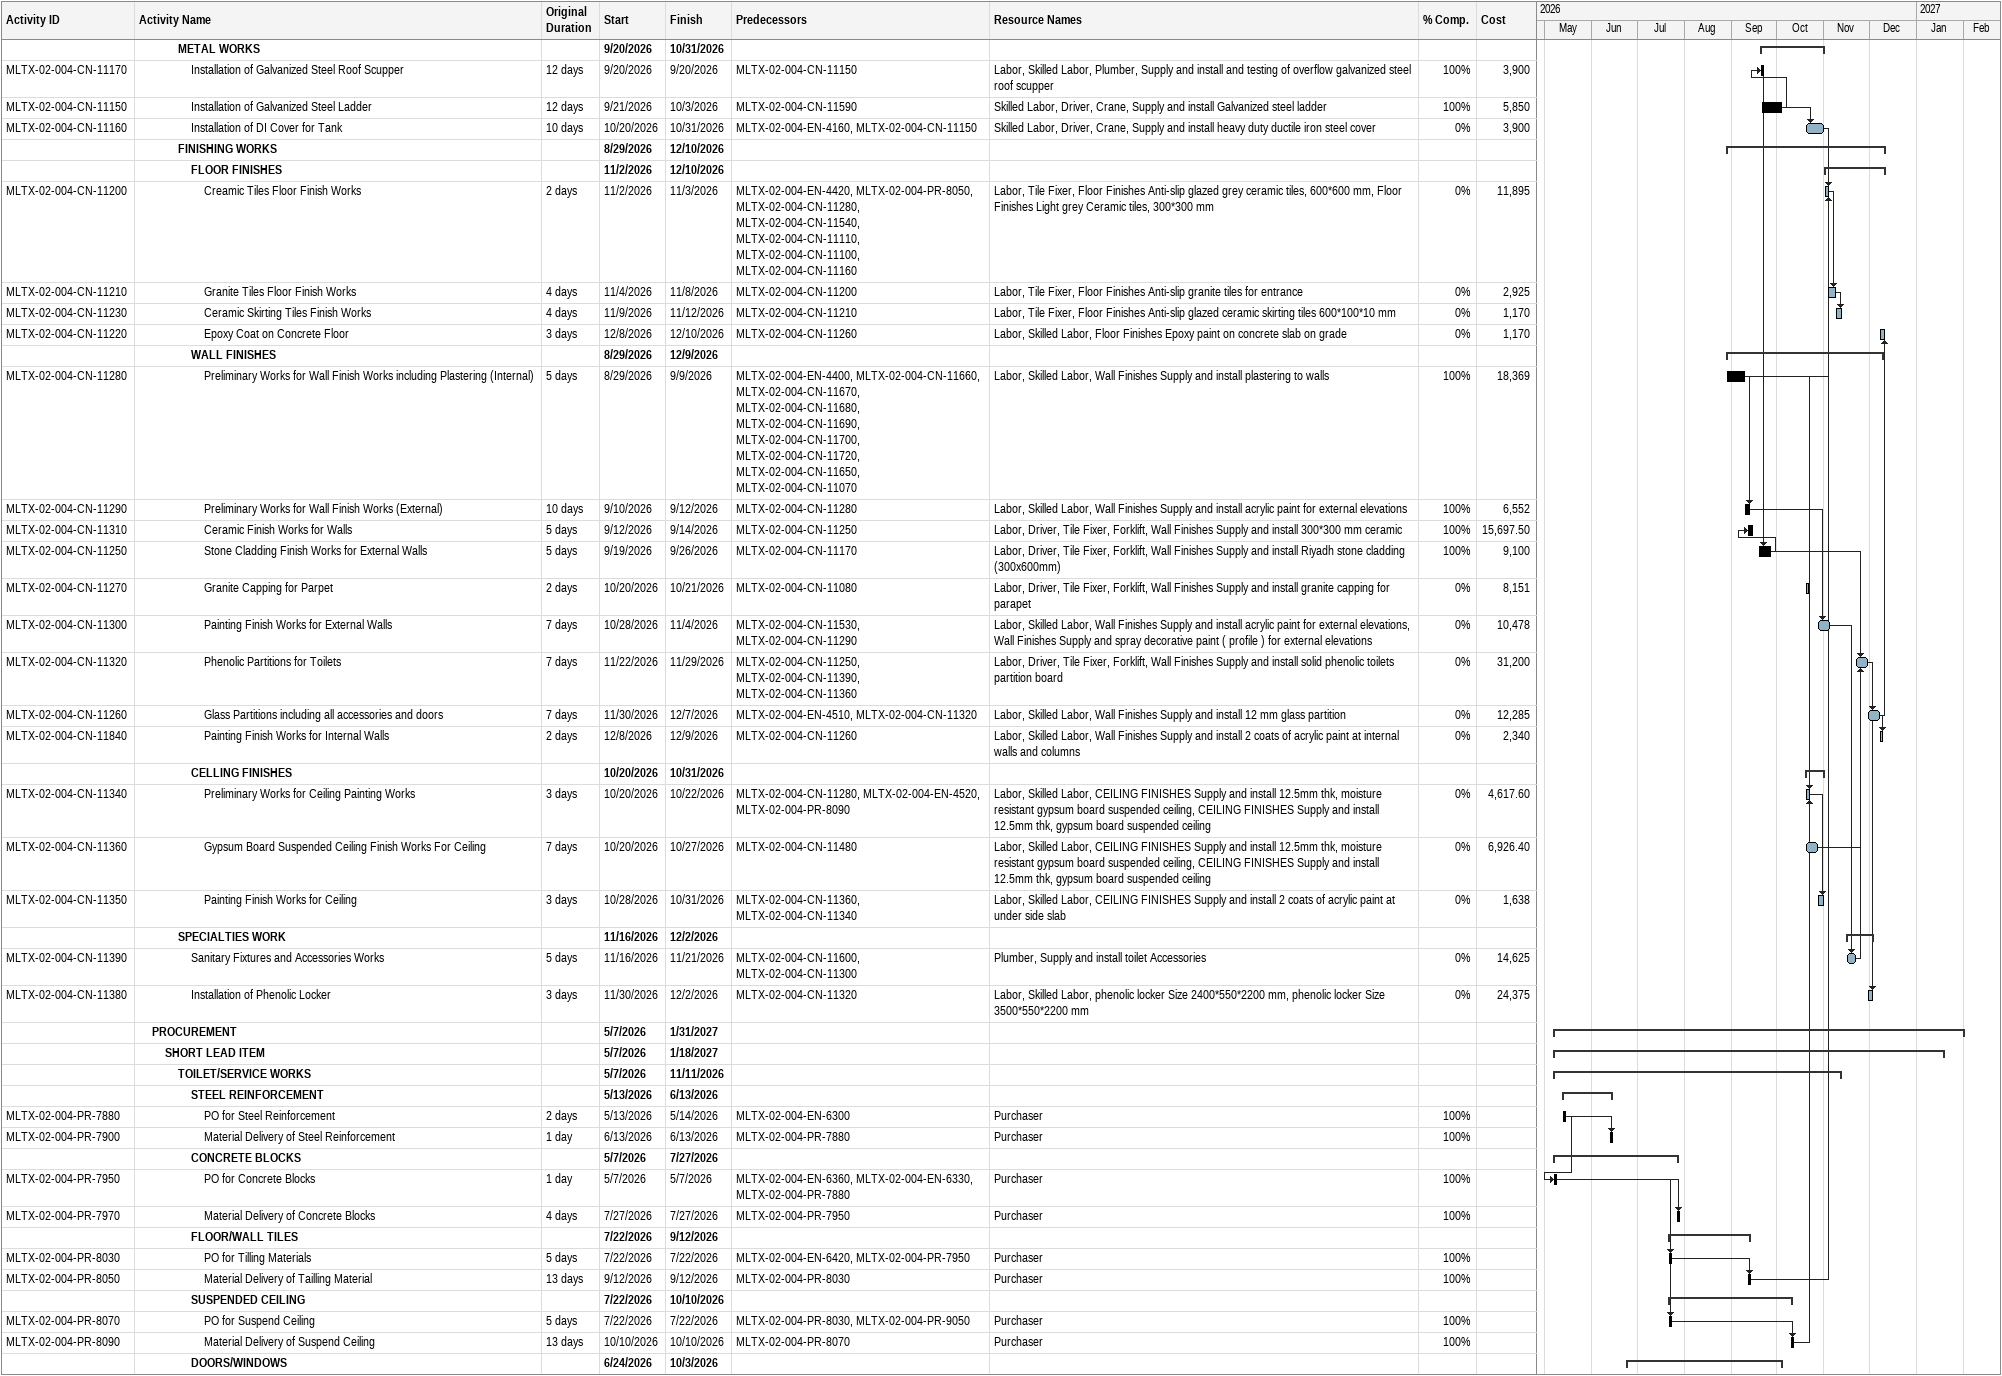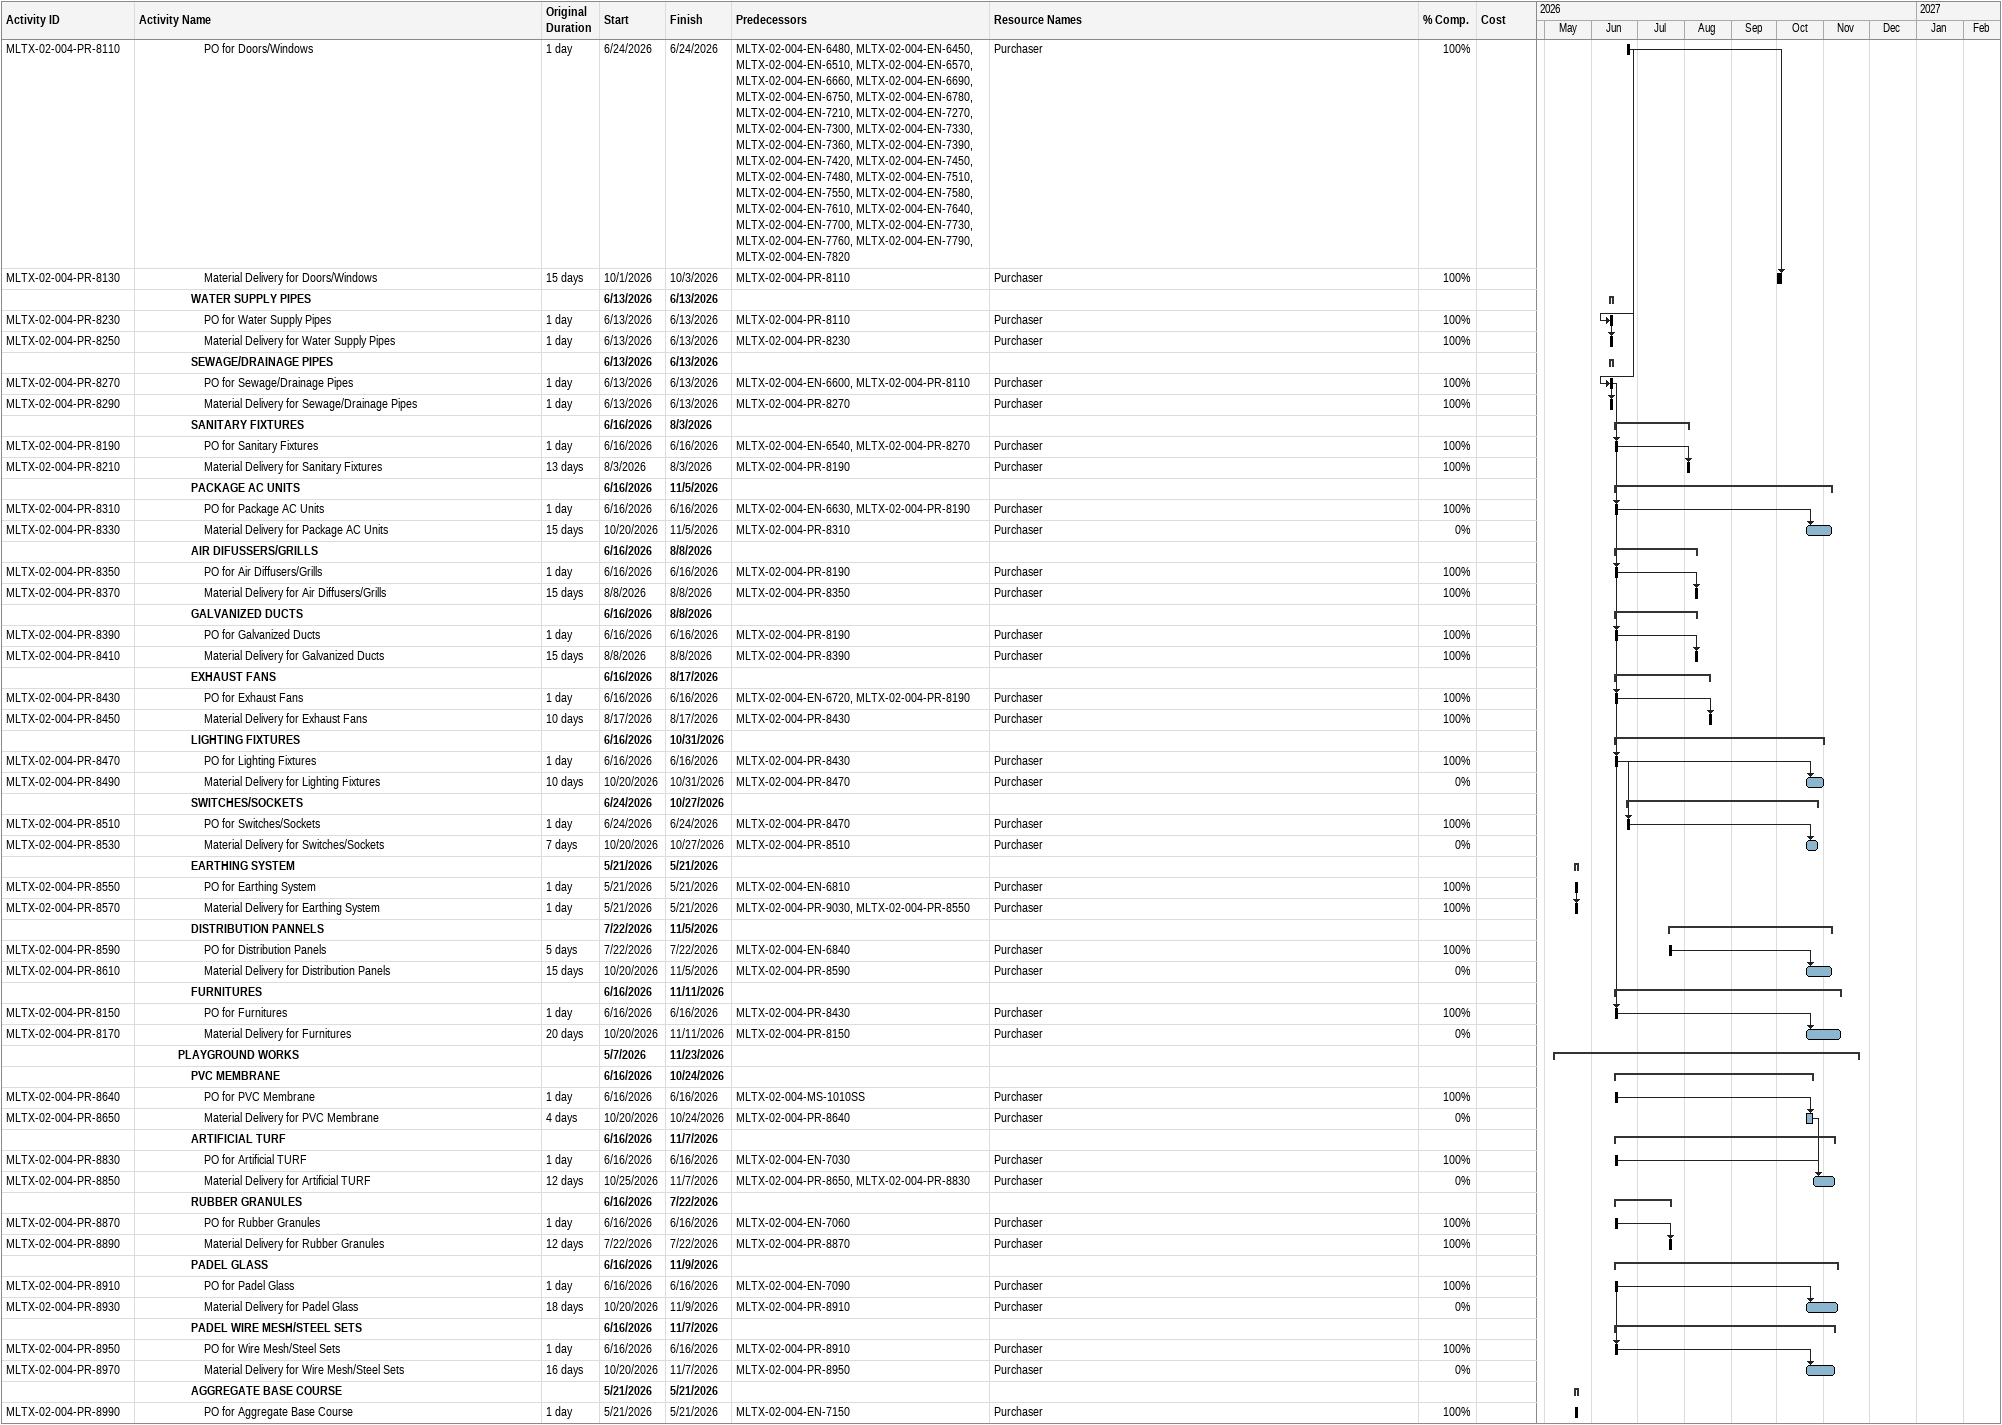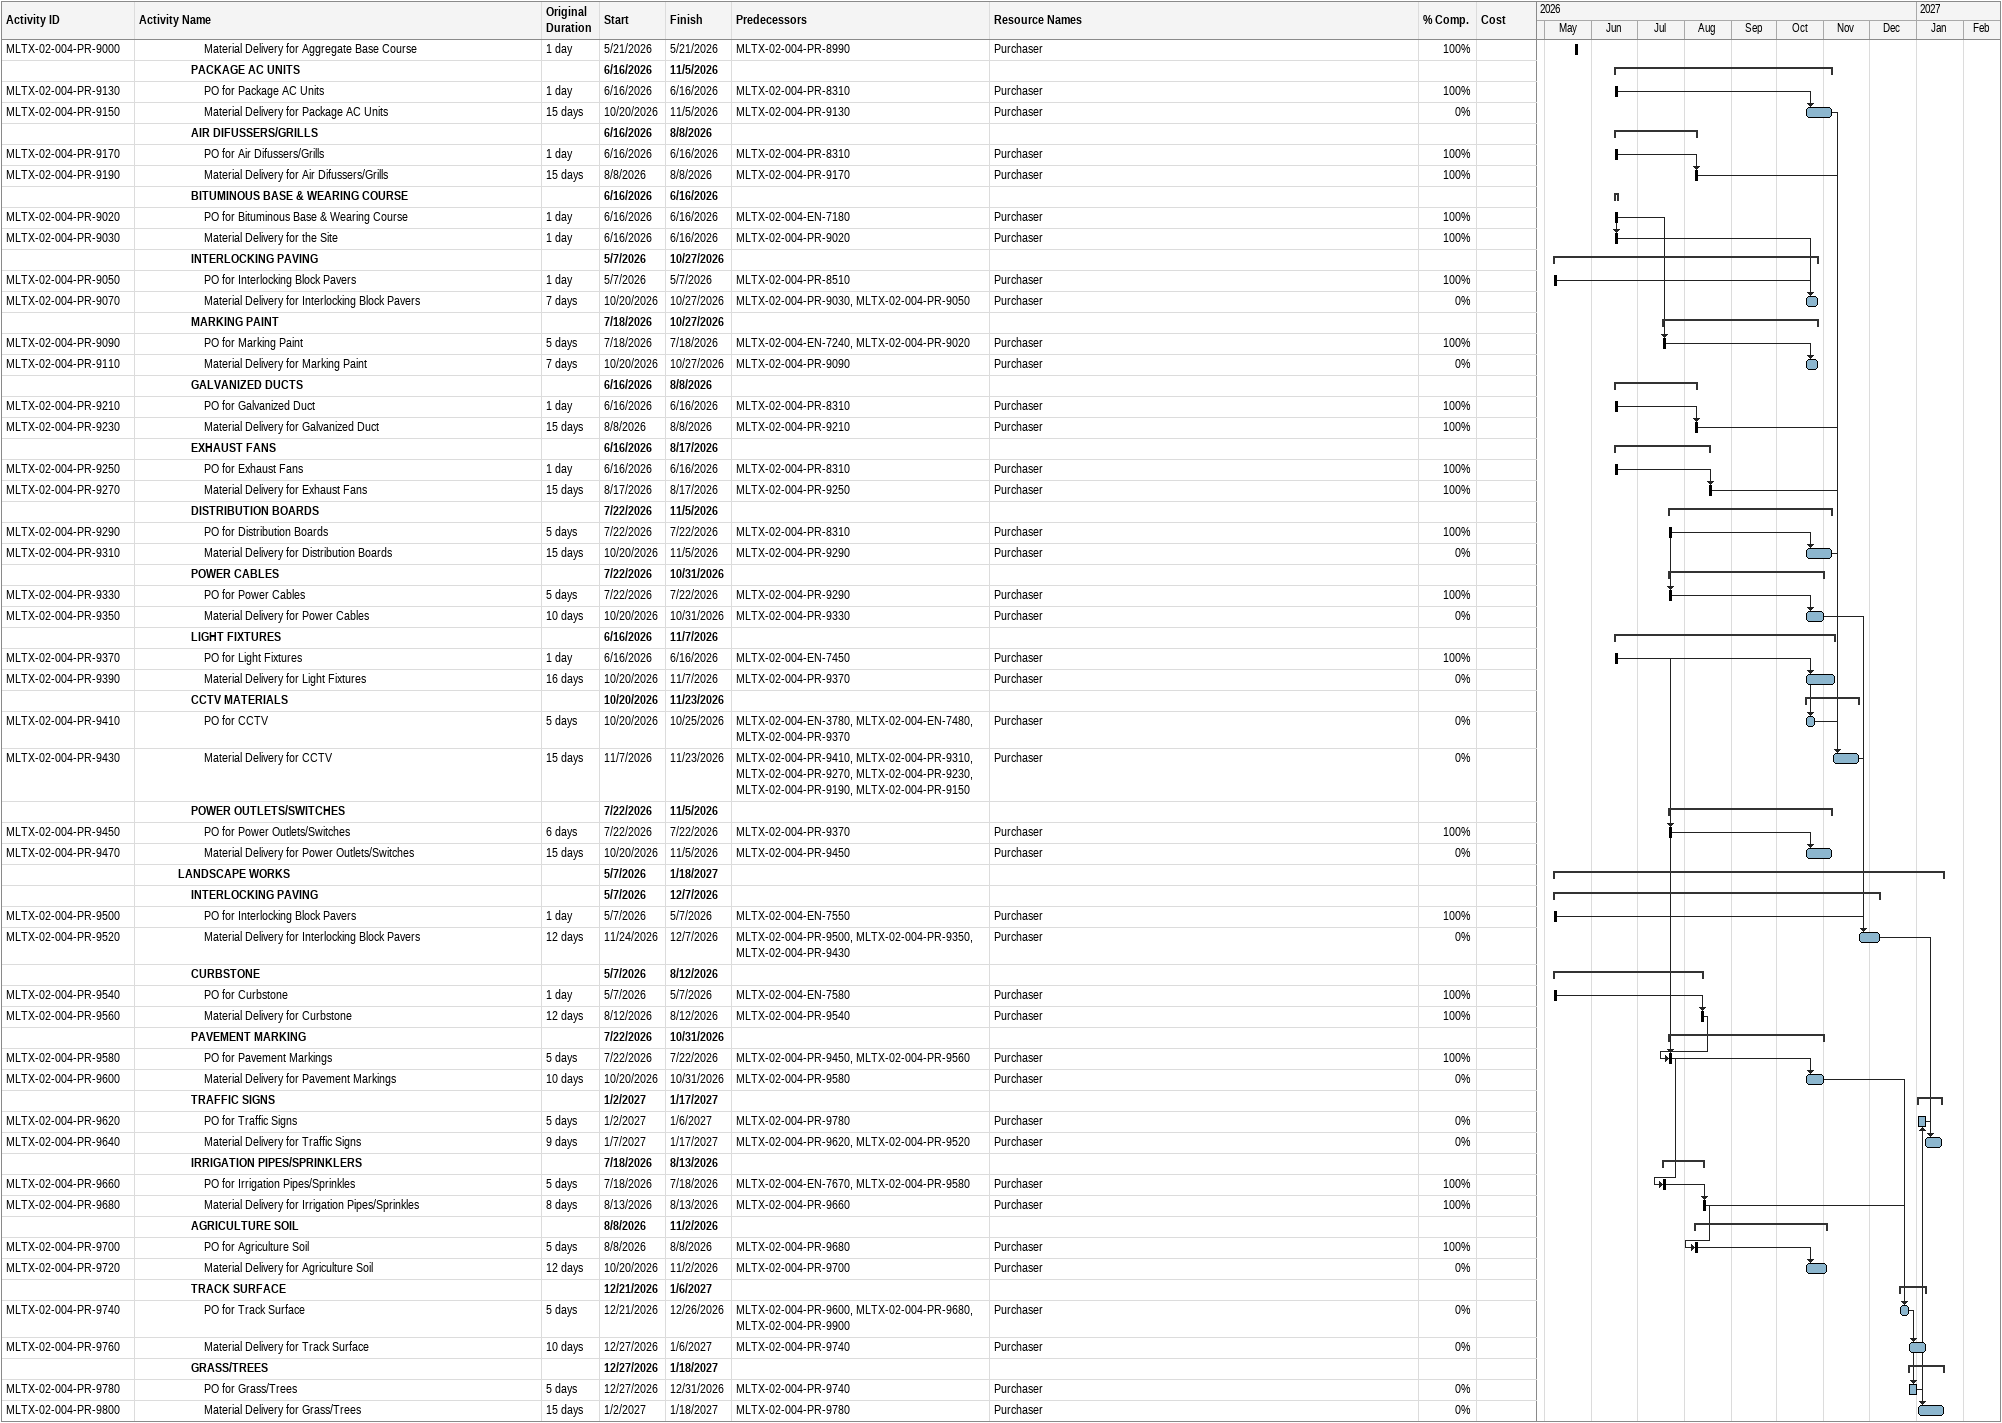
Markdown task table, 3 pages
| ID | Level | Task | Original duration | Start | Finish | Predecessors | Resources | % complete | Cost |
|---|---|---|---|---|---|---|---|---|---|
|  | 4 | **METAL WORKS** |  | 2026-09-20 | 2026-10-31 |  |  |  |  |
| MLTX-02-004-CN-11170 | 5 | Installation of Galvanized Steel Roof Scupper | 12d | 2026-09-20 | 2026-09-20 | MLTX-02-004-CN-11150 | Labor, Skilled Labor, Plumber, Supply and install and testing of overflow galvanized steel roof scupper | 100 | 3900 |
| MLTX-02-004-CN-11150 | 5 | Installation of Galvanized Steel Ladder | 12d | 2026-09-21 | 2026-10-03 | MLTX-02-004-CN-11590 | Skilled Labor, Driver, Crane, Supply and install Galvanized steel ladder | 100 | 5850 |
| MLTX-02-004-CN-11160 | 5 | Installation of DI Cover for Tank | 10d | 2026-10-20 | 2026-10-31 | MLTX-02-004-EN-4160, MLTX-02-004-CN-11150 | Skilled Labor, Driver, Crane, Supply and install heavy duty ductile iron steel cover | 0 | 3900 |
|  | 4 | **FINISHING WORKS** |  | 2026-08-29 | 2026-12-10 |  |  |  |  |
|  | 5 | **FLOOR FINISHES** |  | 2026-11-02 | 2026-12-10 |  |  |  |  |
| MLTX-02-004-CN-11200 | 6 | Creamic Tiles Floor Finish Works | 2d | 2026-11-02 | 2026-11-03 | MLTX-02-004-EN-4420, MLTX-02-004-PR-8050, MLTX-02-004-CN-11280, MLTX-02-004-CN-11540, MLTX-02-004-CN-11110, MLTX-02-004-CN-11100, MLTX-02-004-CN-11160 | Labor, Tile Fixer, Floor Finishes Anti-slip glazed grey ceramic tiles, 600*600 mm, Floor Finishes Light grey Ceramic tiles, 300*300 mm | 0 | 11895 |
| MLTX-02-004-CN-11210 | 6 | Granite Tiles Floor Finish Works | 4d | 2026-11-04 | 2026-11-08 | MLTX-02-004-CN-11200 | Labor, Tile Fixer, Floor Finishes Anti-slip granite tiles for entrance | 0 | 2925 |
| MLTX-02-004-CN-11230 | 6 | Ceramic Skirting Tiles Finish Works | 4d | 2026-11-09 | 2026-11-12 | MLTX-02-004-CN-11210 | Labor, Tile Fixer, Floor Finishes Anti-slip glazed ceramic skirting tiles 600*100*10 mm | 0 | 1170 |
| MLTX-02-004-CN-11220 | 6 | Epoxy Coat on Concrete Floor | 3d | 2026-12-08 | 2026-12-10 | MLTX-02-004-CN-11260 | Labor, Skilled Labor, Floor Finishes Epoxy paint on concrete slab on grade | 0 | 1170 |
|  | 5 | **WALL FINISHES** |  | 2026-08-29 | 2026-12-09 |  |  |  |  |
| MLTX-02-004-CN-11280 | 6 | Preliminary Works for Wall Finish Works including Plastering (Internal) | 5d | 2026-08-29 | 2026-09-09 | MLTX-02-004-EN-4400, MLTX-02-004-CN-11660, MLTX-02-004-CN-11670, MLTX-02-004-CN-11680, MLTX-02-004-CN-11690, MLTX-02-004-CN-11700, MLTX-02-004-CN-11720, MLTX-02-004-CN-11650, MLTX-02-004-CN-11070 | Labor, Skilled Labor, Wall Finishes Supply and install plastering to walls | 100 | 18369 |
| MLTX-02-004-CN-11290 | 6 | Preliminary Works for Wall Finish Works (External) | 10d | 2026-09-10 | 2026-09-12 | MLTX-02-004-CN-11280 | Labor, Skilled Labor, Wall Finishes Supply and install acrylic paint for external elevations | 100 | 6552 |
| MLTX-02-004-CN-11310 | 6 | Ceramic Finish Works for Walls | 5d | 2026-09-12 | 2026-09-14 | MLTX-02-004-CN-11250 | Labor, Driver, Tile Fixer, Forklift, Wall Finishes Supply and install 300*300 mm ceramic | 100 | 15697.50 |
| MLTX-02-004-CN-11250 | 6 | Stone Cladding Finish Works for External Walls | 5d | 2026-09-19 | 2026-09-26 | MLTX-02-004-CN-11170 | Labor, Driver, Tile Fixer, Forklift, Wall Finishes Supply and install Riyadh stone cladding (300x600mm) | 100 | 9100 |
| MLTX-02-004-CN-11270 | 6 | Granite Capping for Parpet | 2d | 2026-10-20 | 2026-10-21 | MLTX-02-004-CN-11080 | Labor, Driver, Tile Fixer, Forklift, Wall Finishes Supply and install granite capping for parapet | 0 | 8151 |
| MLTX-02-004-CN-11300 | 6 | Painting Finish Works for External Walls | 7d | 2026-10-28 | 2026-11-04 | MLTX-02-004-CN-11530, MLTX-02-004-CN-11290 | Labor, Skilled Labor, Wall Finishes Supply and install acrylic paint for external elevations, Wall Finishes Supply and spray decorative paint ( profile ) for external elevations | 0 | 10478 |
| MLTX-02-004-CN-11320 | 6 | Phenolic Partitions for Toilets | 7d | 2026-11-22 | 2026-11-29 | MLTX-02-004-CN-11250, MLTX-02-004-CN-11390, MLTX-02-004-CN-11360 | Labor, Driver, Tile Fixer, Forklift, Wall Finishes Supply and install solid phenolic toilets partition board | 0 | 31200 |
| MLTX-02-004-CN-11260 | 6 | Glass Partitions including all accessories and doors | 7d | 2026-11-30 | 2026-12-07 | MLTX-02-004-EN-4510, MLTX-02-004-CN-11320 | Labor, Skilled Labor, Wall Finishes Supply and install 12 mm glass partition | 0 | 12285 |
| MLTX-02-004-CN-11840 | 6 | Painting Finish Works for Internal Walls | 2d | 2026-12-08 | 2026-12-09 | MLTX-02-004-CN-11260 | Labor, Skilled Labor, Wall Finishes Supply and install 2 coats of acrylic paint at internal walls and columns | 0 | 2340 |
|  | 5 | **CELLING FINISHES** |  | 2026-10-20 | 2026-10-31 |  |  |  |  |
| MLTX-02-004-CN-11340 | 6 | Preliminary Works for Ceiling Painting Works | 3d | 2026-10-20 | 2026-10-22 | MLTX-02-004-CN-11280, MLTX-02-004-EN-4520, MLTX-02-004-PR-8090 | Labor, Skilled Labor, CEILING FINISHES Supply and install 12.5mm thk, moisture resistant gypsum board suspended ceiling, CEILING FINISHES Supply and install 12.5mm thk, gypsum board suspended ceiling | 0 | 4617.60 |
| MLTX-02-004-CN-11360 | 6 | Gypsum Board Suspended Ceiling Finish Works For Ceiling | 7d | 2026-10-20 | 2026-10-27 | MLTX-02-004-CN-11480 | Labor, Skilled Labor, CEILING FINISHES Supply and install 12.5mm thk, moisture resistant gypsum board suspended ceiling, CEILING FINISHES Supply and install 12.5mm thk, gypsum board suspended ceiling | 0 | 6926.40 |
| MLTX-02-004-CN-11350 | 6 | Painting Finish Works for Ceiling | 3d | 2026-10-28 | 2026-10-31 | MLTX-02-004-CN-11360, MLTX-02-004-CN-11340 | Labor, Skilled Labor, CEILING FINISHES Supply and install 2 coats of acrylic paint at under side slab | 0 | 1638 |
|  | 4 | **SPECIALTIES WORK** |  | 2026-11-16 | 2026-12-02 |  |  |  |  |
| MLTX-02-004-CN-11390 | 5 | Sanitary Fixtures and Accessories Works | 5d | 2026-11-16 | 2026-11-21 | MLTX-02-004-CN-11600, MLTX-02-004-CN-11300 | Plumber, Supply and install toilet Accessories | 0 | 14625 |
| MLTX-02-004-CN-11380 | 5 | Installation of Phenolic Locker | 3d | 2026-11-30 | 2026-12-02 | MLTX-02-004-CN-11320 | Labor, Skilled Labor, phenolic locker Size 2400*550*2200 mm, phenolic locker Size 3500*550*2200 mm | 0 | 24375 |
|  | 2 | **PROCUREMENT** |  | 2026-05-07 | 2027-01-31 |  |  |  |  |
|  | 3 | **SHORT LEAD ITEM** |  | 2026-05-07 | 2027-01-18 |  |  |  |  |
|  | 4 | **TOILET/SERVICE WORKS** |  | 2026-05-07 | 2026-11-11 |  |  |  |  |
|  | 5 | **STEEL REINFORCEMENT** |  | 2026-05-13 | 2026-06-13 |  |  |  |  |
| MLTX-02-004-PR-7880 | 6 | PO for Steel Reinforcement | 2d | 2026-05-13 | 2026-05-14 | MLTX-02-004-EN-6300 | Purchaser | 100 |  |
| MLTX-02-004-PR-7900 | 6 | Material Delivery of Steel Reinforcement | 1d | 2026-06-13 | 2026-06-13 | MLTX-02-004-PR-7880 | Purchaser | 100 |  |
|  | 5 | **CONCRETE BLOCKS** |  | 2026-05-07 | 2026-07-27 |  |  |  |  |
| MLTX-02-004-PR-7950 | 6 | PO for Concrete Blocks | 1d | 2026-05-07 | 2026-05-07 | MLTX-02-004-EN-6360, MLTX-02-004-EN-6330, MLTX-02-004-PR-7880 | Purchaser | 100 |  |
| MLTX-02-004-PR-7970 | 6 | Material Delivery of Concrete Blocks | 4d | 2026-07-27 | 2026-07-27 | MLTX-02-004-PR-7950 | Purchaser | 100 |  |
|  | 5 | **FLOOR/WALL TILES** |  | 2026-07-22 | 2026-09-12 |  |  |  |  |
| MLTX-02-004-PR-8030 | 6 | PO for Tilling Materials | 5d | 2026-07-22 | 2026-07-22 | MLTX-02-004-EN-6420, MLTX-02-004-PR-7950 | Purchaser | 100 |  |
| MLTX-02-004-PR-8050 | 6 | Material Delivery of Tailling Material | 13d | 2026-09-12 | 2026-09-12 | MLTX-02-004-PR-8030 | Purchaser | 100 |  |
|  | 5 | **SUSPENDED CEILING** |  | 2026-07-22 | 2026-10-10 |  |  |  |  |
| MLTX-02-004-PR-8070 | 6 | PO for Suspend Ceiling | 5d | 2026-07-22 | 2026-07-22 | MLTX-02-004-PR-8030, MLTX-02-004-PR-9050 | Purchaser | 100 |  |
| MLTX-02-004-PR-8090 | 6 | Material Delivery of Suspend Ceiling | 13d | 2026-10-10 | 2026-10-10 | MLTX-02-004-PR-8070 | Purchaser | 100 |  |
|  | 5 | **DOORS/WINDOWS** |  | 2026-06-24 | 2026-10-03 |  |  |  |  |
| MLTX-02-004-PR-8110 | 6 | PO for Doors/Windows | 1d | 2026-06-24 | 2026-06-24 | MLTX-02-004-EN-6480, MLTX-02-004-EN-6450, MLTX-02-004-EN-6510, MLTX-02-004-EN-6570, MLTX-02-004-EN-6660, MLTX-02-004-EN-6690, MLTX-02-004-EN-6750, MLTX-02-004-EN-6780, MLTX-02-004-EN-7210, MLTX-02-004-EN-7270, MLTX-02-004-EN-7300, MLTX-02-004-EN-7330, MLTX-02-004-EN-7360, MLTX-02-004-EN-7390, MLTX-02-004-EN-7420, MLTX-02-004-EN-7450, MLTX-02-004-EN-7480, MLTX-02-004-EN-7510, MLTX-02-004-EN-7550, MLTX-02-004-EN-7580, MLTX-02-004-EN-7610, MLTX-02-004-EN-7640, MLTX-02-004-EN-7700, MLTX-02-004-EN-7730, MLTX-02-004-EN-7760, MLTX-02-004-EN-7790, MLTX-02-004-EN-7820 | Purchaser | 100 |  |
| MLTX-02-004-PR-8130 | 6 | Material Delivery for Doors/Windows | 15d | 2026-10-01 | 2026-10-03 | MLTX-02-004-PR-8110 | Purchaser | 100 |  |
|  | 5 | **WATER SUPPLY PIPES** |  | 2026-06-13 | 2026-06-13 |  |  |  |  |
| MLTX-02-004-PR-8230 | 6 | PO for Water Supply Pipes | 1d | 2026-06-13 | 2026-06-13 | MLTX-02-004-PR-8110 | Purchaser | 100 |  |
| MLTX-02-004-PR-8250 | 6 | Material Delivery for Water Supply Pipes | 1d | 2026-06-13 | 2026-06-13 | MLTX-02-004-PR-8230 | Purchaser | 100 |  |
|  | 5 | **SEWAGE/DRAINAGE PIPES** |  | 2026-06-13 | 2026-06-13 |  |  |  |  |
| MLTX-02-004-PR-8270 | 6 | PO for Sewage/Drainage Pipes | 1d | 2026-06-13 | 2026-06-13 | MLTX-02-004-EN-6600, MLTX-02-004-PR-8110 | Purchaser | 100 |  |
| MLTX-02-004-PR-8290 | 6 | Material Delivery for Sewage/Drainage Pipes | 1d | 2026-06-13 | 2026-06-13 | MLTX-02-004-PR-8270 | Purchaser | 100 |  |
|  | 5 | **SANITARY FIXTURES** |  | 2026-06-16 | 2026-08-03 |  |  |  |  |
| MLTX-02-004-PR-8190 | 6 | PO for Sanitary Fixtures | 1d | 2026-06-16 | 2026-06-16 | MLTX-02-004-EN-6540, MLTX-02-004-PR-8270 | Purchaser | 100 |  |
| MLTX-02-004-PR-8210 | 6 | Material Delivery for Sanitary Fixtures | 13d | 2026-08-03 | 2026-08-03 | MLTX-02-004-PR-8190 | Purchaser | 100 |  |
|  | 5 | **PACKAGE AC UNITS** |  | 2026-06-16 | 2026-11-05 |  |  |  |  |
| MLTX-02-004-PR-8310 | 6 | PO for Package AC Units | 1d | 2026-06-16 | 2026-06-16 | MLTX-02-004-EN-6630, MLTX-02-004-PR-8190 | Purchaser | 100 |  |
| MLTX-02-004-PR-8330 | 6 | Material Delivery for Package AC Units | 15d | 2026-10-20 | 2026-11-05 | MLTX-02-004-PR-8310 | Purchaser | 0 |  |
|  | 5 | **AIR DIFUSSERS/GRILLS** |  | 2026-06-16 | 2026-08-08 |  |  |  |  |
| MLTX-02-004-PR-8350 | 6 | PO for Air Diffusers/Grills | 1d | 2026-06-16 | 2026-06-16 | MLTX-02-004-PR-8190 | Purchaser | 100 |  |
| MLTX-02-004-PR-8370 | 6 | Material Delivery for Air Diffusers/Grills | 15d | 2026-08-08 | 2026-08-08 | MLTX-02-004-PR-8350 | Purchaser | 100 |  |
|  | 5 | **GALVANIZED DUCTS** |  | 2026-06-16 | 2026-08-08 |  |  |  |  |
| MLTX-02-004-PR-8390 | 6 | PO for Galvanized Ducts | 1d | 2026-06-16 | 2026-06-16 | MLTX-02-004-PR-8190 | Purchaser | 100 |  |
| MLTX-02-004-PR-8410 | 6 | Material Delivery for Galvanized Ducts | 15d | 2026-08-08 | 2026-08-08 | MLTX-02-004-PR-8390 | Purchaser | 100 |  |
|  | 5 | **EXHAUST FANS** |  | 2026-06-16 | 2026-08-17 |  |  |  |  |
| MLTX-02-004-PR-8430 | 6 | PO for Exhaust Fans | 1d | 2026-06-16 | 2026-06-16 | MLTX-02-004-EN-6720, MLTX-02-004-PR-8190 | Purchaser | 100 |  |
| MLTX-02-004-PR-8450 | 6 | Material Delivery for Exhaust Fans | 10d | 2026-08-17 | 2026-08-17 | MLTX-02-004-PR-8430 | Purchaser | 100 |  |
|  | 5 | **LIGHTING FIXTURES** |  | 2026-06-16 | 2026-10-31 |  |  |  |  |
| MLTX-02-004-PR-8470 | 6 | PO for Lighting Fixtures | 1d | 2026-06-16 | 2026-06-16 | MLTX-02-004-PR-8430 | Purchaser | 100 |  |
| MLTX-02-004-PR-8490 | 6 | Material Delivery for Lighting Fixtures | 10d | 2026-10-20 | 2026-10-31 | MLTX-02-004-PR-8470 | Purchaser | 0 |  |
|  | 5 | **SWITCHES/SOCKETS** |  | 2026-06-24 | 2026-10-27 |  |  |  |  |
| MLTX-02-004-PR-8510 | 6 | PO for Switches/Sockets | 1d | 2026-06-24 | 2026-06-24 | MLTX-02-004-PR-8470 | Purchaser | 100 |  |
| MLTX-02-004-PR-8530 | 6 | Material Delivery for Switches/Sockets | 7d | 2026-10-20 | 2026-10-27 | MLTX-02-004-PR-8510 | Purchaser | 0 |  |
|  | 5 | **EARTHING SYSTEM** |  | 2026-05-21 | 2026-05-21 |  |  |  |  |
| MLTX-02-004-PR-8550 | 6 | PO for Earthing System | 1d | 2026-05-21 | 2026-05-21 | MLTX-02-004-EN-6810 | Purchaser | 100 |  |
| MLTX-02-004-PR-8570 | 6 | Material Delivery for Earthing System | 1d | 2026-05-21 | 2026-05-21 | MLTX-02-004-PR-9030, MLTX-02-004-PR-8550 | Purchaser | 100 |  |
|  | 5 | **DISTRIBUTION PANNELS** |  | 2026-07-22 | 2026-11-05 |  |  |  |  |
| MLTX-02-004-PR-8590 | 6 | PO for Distribution Panels | 5d | 2026-07-22 | 2026-07-22 | MLTX-02-004-EN-6840 | Purchaser | 100 |  |
| MLTX-02-004-PR-8610 | 6 | Material Delivery for Distribution Panels | 15d | 2026-10-20 | 2026-11-05 | MLTX-02-004-PR-8590 | Purchaser | 0 |  |
|  | 5 | **FURNITURES** |  | 2026-06-16 | 2026-11-11 |  |  |  |  |
| MLTX-02-004-PR-8150 | 6 | PO for Furnitures | 1d | 2026-06-16 | 2026-06-16 | MLTX-02-004-PR-8430 | Purchaser | 100 |  |
| MLTX-02-004-PR-8170 | 6 | Material Delivery for Furnitures | 20d | 2026-10-20 | 2026-11-11 | MLTX-02-004-PR-8150 | Purchaser | 0 |  |
|  | 4 | **PLAYGROUND WORKS** |  | 2026-05-07 | 2026-11-23 |  |  |  |  |
|  | 5 | **PVC MEMBRANE** |  | 2026-06-16 | 2026-10-24 |  |  |  |  |
| MLTX-02-004-PR-8640 | 6 | PO for PVC Membrane | 1d | 2026-06-16 | 2026-06-16 | MLTX-02-004-MS-1010SS | Purchaser | 100 |  |
| MLTX-02-004-PR-8650 | 6 | Material Delivery for PVC Membrane | 4d | 2026-10-20 | 2026-10-24 | MLTX-02-004-PR-8640 | Purchaser | 0 |  |
|  | 5 | **ARTIFICIAL TURF** |  | 2026-06-16 | 2026-11-07 |  |  |  |  |
| MLTX-02-004-PR-8830 | 6 | PO for Artificial TURF | 1d | 2026-06-16 | 2026-06-16 | MLTX-02-004-EN-7030 | Purchaser | 100 |  |
| MLTX-02-004-PR-8850 | 6 | Material Delivery for Artificial TURF | 12d | 2026-10-25 | 2026-11-07 | MLTX-02-004-PR-8650, MLTX-02-004-PR-8830 | Purchaser | 0 |  |
|  | 5 | **RUBBER GRANULES** |  | 2026-06-16 | 2026-07-22 |  |  |  |  |
| MLTX-02-004-PR-8870 | 6 | PO for Rubber Granules | 1d | 2026-06-16 | 2026-06-16 | MLTX-02-004-EN-7060 | Purchaser | 100 |  |
| MLTX-02-004-PR-8890 | 6 | Material Delivery for Rubber Granules | 12d | 2026-07-22 | 2026-07-22 | MLTX-02-004-PR-8870 | Purchaser | 100 |  |
|  | 5 | **PADEL GLASS** |  | 2026-06-16 | 2026-11-09 |  |  |  |  |
| MLTX-02-004-PR-8910 | 6 | PO for Padel Glass | 1d | 2026-06-16 | 2026-06-16 | MLTX-02-004-EN-7090 | Purchaser | 100 |  |
| MLTX-02-004-PR-8930 | 6 | Material Delivery for Padel Glass | 18d | 2026-10-20 | 2026-11-09 | MLTX-02-004-PR-8910 | Purchaser | 0 |  |
|  | 5 | **PADEL WIRE MESH/STEEL SETS** |  | 2026-06-16 | 2026-11-07 |  |  |  |  |
| MLTX-02-004-PR-8950 | 6 | PO for Wire Mesh/Steel Sets | 1d | 2026-06-16 | 2026-06-16 | MLTX-02-004-PR-8910 | Purchaser | 100 |  |
| MLTX-02-004-PR-8970 | 6 | Material Delivery for Wire Mesh/Steel Sets | 16d | 2026-10-20 | 2026-11-07 | MLTX-02-004-PR-8950 | Purchaser | 0 |  |
|  | 5 | **AGGREGATE BASE COURSE** |  | 2026-05-21 | 2026-05-21 |  |  |  |  |
| MLTX-02-004-PR-8990 | 6 | PO for Aggregate Base Course | 1d | 2026-05-21 | 2026-05-21 | MLTX-02-004-EN-7150 | Purchaser | 100 |  |
| MLTX-02-004-PR-9000 | 6 | Material Delivery for Aggregate Base Course | 1d | 2026-05-21 | 2026-05-21 | MLTX-02-004-PR-8990 | Purchaser | 100 |  |
|  | 5 | **PACKAGE AC UNITS** |  | 2026-06-16 | 2026-11-05 |  |  |  |  |
| MLTX-02-004-PR-9130 | 6 | PO for Package AC Units | 1d | 2026-06-16 | 2026-06-16 | MLTX-02-004-PR-8310 | Purchaser | 100 |  |
| MLTX-02-004-PR-9150 | 6 | Material Delivery for Package AC Units | 15d | 2026-10-20 | 2026-11-05 | MLTX-02-004-PR-9130 | Purchaser | 0 |  |
|  | 5 | **AIR DIFUSSERS/GRILLS** |  | 2026-06-16 | 2026-08-08 |  |  |  |  |
| MLTX-02-004-PR-9170 | 6 | PO for Air Difussers/Grills | 1d | 2026-06-16 | 2026-06-16 | MLTX-02-004-PR-8310 | Purchaser | 100 |  |
| MLTX-02-004-PR-9190 | 6 | Material Delivery for Air Difussers/Grills | 15d | 2026-08-08 | 2026-08-08 | MLTX-02-004-PR-9170 | Purchaser | 100 |  |
|  | 5 | **BITUMINOUS BASE & WEARING COURSE** |  | 2026-06-16 | 2026-06-16 |  |  |  |  |
| MLTX-02-004-PR-9020 | 6 | PO for Bituminous Base & Wearing Course | 1d | 2026-06-16 | 2026-06-16 | MLTX-02-004-EN-7180 | Purchaser | 100 |  |
| MLTX-02-004-PR-9030 | 6 | Material Delivery for the Site | 1d | 2026-06-16 | 2026-06-16 | MLTX-02-004-PR-9020 | Purchaser | 100 |  |
|  | 5 | **INTERLOCKING PAVING** |  | 2026-05-07 | 2026-10-27 |  |  |  |  |
| MLTX-02-004-PR-9050 | 6 | PO for Interlocking Block Pavers | 1d | 2026-05-07 | 2026-05-07 | MLTX-02-004-PR-8510 | Purchaser | 100 |  |
| MLTX-02-004-PR-9070 | 6 | Material Delivery for Interlocking Block Pavers | 7d | 2026-10-20 | 2026-10-27 | MLTX-02-004-PR-9030, MLTX-02-004-PR-9050 | Purchaser | 0 |  |
|  | 5 | **MARKING PAINT** |  | 2026-07-18 | 2026-10-27 |  |  |  |  |
| MLTX-02-004-PR-9090 | 6 | PO for Marking Paint | 5d | 2026-07-18 | 2026-07-18 | MLTX-02-004-EN-7240, MLTX-02-004-PR-9020 | Purchaser | 100 |  |
| MLTX-02-004-PR-9110 | 6 | Material Delivery for Marking Paint | 7d | 2026-10-20 | 2026-10-27 | MLTX-02-004-PR-9090 | Purchaser | 0 |  |
|  | 5 | **GALVANIZED DUCTS** |  | 2026-06-16 | 2026-08-08 |  |  |  |  |
| MLTX-02-004-PR-9210 | 6 | PO for Galvanized Duct | 1d | 2026-06-16 | 2026-06-16 | MLTX-02-004-PR-8310 | Purchaser | 100 |  |
| MLTX-02-004-PR-9230 | 6 | Material Delivery for Galvanized Duct | 15d | 2026-08-08 | 2026-08-08 | MLTX-02-004-PR-9210 | Purchaser | 100 |  |
|  | 5 | **EXHAUST FANS** |  | 2026-06-16 | 2026-08-17 |  |  |  |  |
| MLTX-02-004-PR-9250 | 6 | PO for Exhaust Fans | 1d | 2026-06-16 | 2026-06-16 | MLTX-02-004-PR-8310 | Purchaser | 100 |  |
| MLTX-02-004-PR-9270 | 6 | Material Delivery for Exhaust Fans | 15d | 2026-08-17 | 2026-08-17 | MLTX-02-004-PR-9250 | Purchaser | 100 |  |
|  | 5 | **DISTRIBUTION BOARDS** |  | 2026-07-22 | 2026-11-05 |  |  |  |  |
| MLTX-02-004-PR-9290 | 6 | PO for Distribution Boards | 5d | 2026-07-22 | 2026-07-22 | MLTX-02-004-PR-8310 | Purchaser | 100 |  |
| MLTX-02-004-PR-9310 | 6 | Material Delivery for Distribution Boards | 15d | 2026-10-20 | 2026-11-05 | MLTX-02-004-PR-9290 | Purchaser | 0 |  |
|  | 5 | **POWER CABLES** |  | 2026-07-22 | 2026-10-31 |  |  |  |  |
| MLTX-02-004-PR-9330 | 6 | PO for Power Cables | 5d | 2026-07-22 | 2026-07-22 | MLTX-02-004-PR-9290 | Purchaser | 100 |  |
| MLTX-02-004-PR-9350 | 6 | Material Delivery for Power Cables | 10d | 2026-10-20 | 2026-10-31 | MLTX-02-004-PR-9330 | Purchaser | 0 |  |
|  | 5 | **LIGHT FIXTURES** |  | 2026-06-16 | 2026-11-07 |  |  |  |  |
| MLTX-02-004-PR-9370 | 6 | PO for Light Fixtures | 1d | 2026-06-16 | 2026-06-16 | MLTX-02-004-EN-7450 | Purchaser | 100 |  |
| MLTX-02-004-PR-9390 | 6 | Material Delivery for Light Fixtures | 16d | 2026-10-20 | 2026-11-07 | MLTX-02-004-PR-9370 | Purchaser | 0 |  |
|  | 5 | **CCTV MATERIALS** |  | 2026-10-20 | 2026-11-23 |  |  |  |  |
| MLTX-02-004-PR-9410 | 6 | PO for CCTV | 5d | 2026-10-20 | 2026-10-25 | MLTX-02-004-EN-3780, MLTX-02-004-EN-7480, MLTX-02-004-PR-9370 | Purchaser | 0 |  |
| MLTX-02-004-PR-9430 | 6 | Material Delivery for CCTV | 15d | 2026-11-07 | 2026-11-23 | MLTX-02-004-PR-9410, MLTX-02-004-PR-9310, MLTX-02-004-PR-9270, MLTX-02-004-PR-9230, MLTX-02-004-PR-9190, MLTX-02-004-PR-9150 | Purchaser | 0 |  |
|  | 5 | **POWER OUTLETS/SWITCHES** |  | 2026-07-22 | 2026-11-05 |  |  |  |  |
| MLTX-02-004-PR-9450 | 6 | PO for Power Outlets/Switches | 6d | 2026-07-22 | 2026-07-22 | MLTX-02-004-PR-9370 | Purchaser | 100 |  |
| MLTX-02-004-PR-9470 | 6 | Material Delivery for Power Outlets/Switches | 15d | 2026-10-20 | 2026-11-05 | MLTX-02-004-PR-9450 | Purchaser | 0 |  |
|  | 4 | **LANDSCAPE WORKS** |  | 2026-05-07 | 2027-01-18 |  |  |  |  |
|  | 5 | **INTERLOCKING PAVING** |  | 2026-05-07 | 2026-12-07 |  |  |  |  |
| MLTX-02-004-PR-9500 | 6 | PO for Interlocking Block Pavers | 1d | 2026-05-07 | 2026-05-07 | MLTX-02-004-EN-7550 | Purchaser | 100 |  |
| MLTX-02-004-PR-9520 | 6 | Material Delivery for Interlocking Block Pavers | 12d | 2026-11-24 | 2026-12-07 | MLTX-02-004-PR-9500, MLTX-02-004-PR-9350, MLTX-02-004-PR-9430 | Purchaser | 0 |  |
|  | 5 | **CURBSTONE** |  | 2026-05-07 | 2026-08-12 |  |  |  |  |
| MLTX-02-004-PR-9540 | 6 | PO for Curbstone | 1d | 2026-05-07 | 2026-05-07 | MLTX-02-004-EN-7580 | Purchaser | 100 |  |
| MLTX-02-004-PR-9560 | 6 | Material Delivery for Curbstone | 12d | 2026-08-12 | 2026-08-12 | MLTX-02-004-PR-9540 | Purchaser | 100 |  |
|  | 5 | **PAVEMENT MARKING** |  | 2026-07-22 | 2026-10-31 |  |  |  |  |
| MLTX-02-004-PR-9580 | 6 | PO for Pavement Markings | 5d | 2026-07-22 | 2026-07-22 | MLTX-02-004-PR-9450, MLTX-02-004-PR-9560 | Purchaser | 100 |  |
| MLTX-02-004-PR-9600 | 6 | Material Delivery for Pavement Markings | 10d | 2026-10-20 | 2026-10-31 | MLTX-02-004-PR-9580 | Purchaser | 0 |  |
|  | 5 | **TRAFFIC SIGNS** |  | 2027-01-02 | 2027-01-17 |  |  |  |  |
| MLTX-02-004-PR-9620 | 6 | PO for Traffic Signs | 5d | 2027-01-02 | 2027-01-06 | MLTX-02-004-PR-9780 | Purchaser | 0 |  |
| MLTX-02-004-PR-9640 | 6 | Material Delivery for Traffic Signs | 9d | 2027-01-07 | 2027-01-17 | MLTX-02-004-PR-9620, MLTX-02-004-PR-9520 | Purchaser | 0 |  |
|  | 5 | **IRRIGATION PIPES/SPRINKLERS** |  | 2026-07-18 | 2026-08-13 |  |  |  |  |
| MLTX-02-004-PR-9660 | 6 | PO for Irrigation Pipes/Sprinkles | 5d | 2026-07-18 | 2026-07-18 | MLTX-02-004-EN-7670, MLTX-02-004-PR-9580 | Purchaser | 100 |  |
| MLTX-02-004-PR-9680 | 6 | Material Delivery for Irrigation Pipes/Sprinkles | 8d | 2026-08-13 | 2026-08-13 | MLTX-02-004-PR-9660 | Purchaser | 100 |  |
|  | 5 | **AGRICULTURE SOIL** |  | 2026-08-08 | 2026-11-02 |  |  |  |  |
| MLTX-02-004-PR-9700 | 6 | PO for Agriculture Soil | 5d | 2026-08-08 | 2026-08-08 | MLTX-02-004-PR-9680 | Purchaser | 100 |  |
| MLTX-02-004-PR-9720 | 6 | Material Delivery for Agriculture Soil | 12d | 2026-10-20 | 2026-11-02 | MLTX-02-004-PR-9700 | Purchaser | 0 |  |
|  | 5 | **TRACK SURFACE** |  | 2026-12-21 | 2027-01-06 |  |  |  |  |
| MLTX-02-004-PR-9740 | 6 | PO for Track Surface | 5d | 2026-12-21 | 2026-12-26 | MLTX-02-004-PR-9600, MLTX-02-004-PR-9680, MLTX-02-004-PR-9900 | Purchaser | 0 |  |
| MLTX-02-004-PR-9760 | 6 | Material Delivery for Track Surface | 10d | 2026-12-27 | 2027-01-06 | MLTX-02-004-PR-9740 | Purchaser | 0 |  |
|  | 5 | **GRASS/TREES** |  | 2026-12-27 | 2027-01-18 |  |  |  |  |
| MLTX-02-004-PR-9780 | 6 | PO for Grass/Trees | 5d | 2026-12-27 | 2026-12-31 | MLTX-02-004-PR-9740 | Purchaser | 0 |  |
| MLTX-02-004-PR-9800 | 6 | Material Delivery for Grass/Trees | 15d | 2027-01-02 | 2027-01-18 | MLTX-02-004-PR-9780 | Purchaser | 0 |  |
